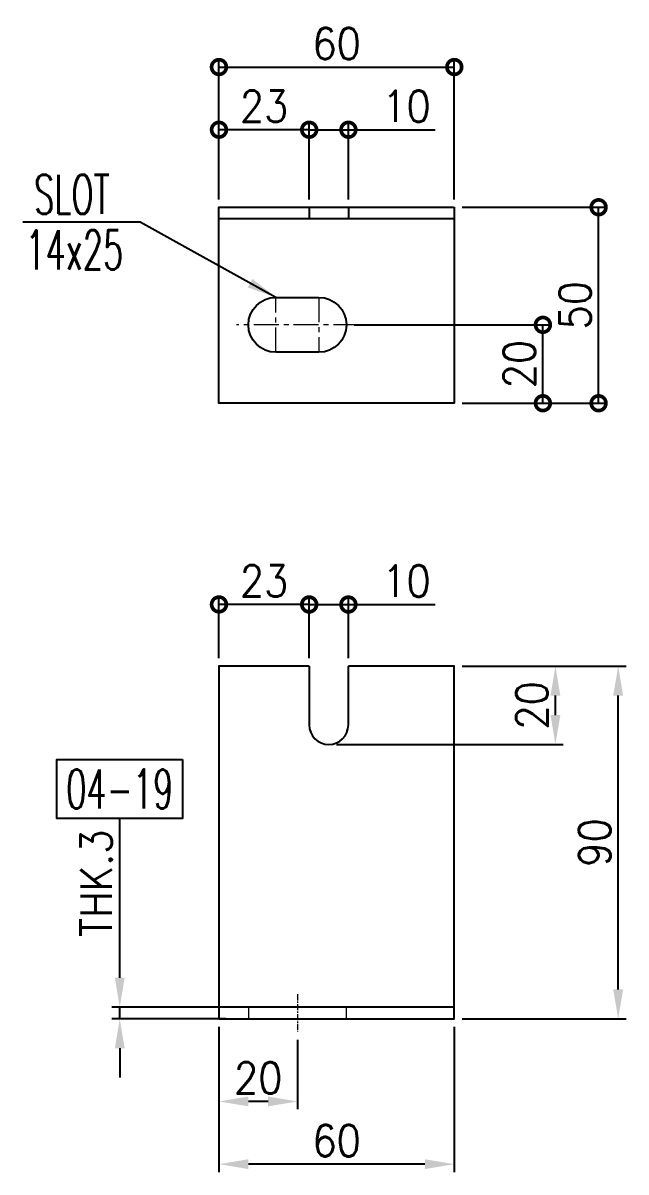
# Model space of a CAD drawing. Header units: inches. Extents: x -15980 to 45789, y -23276 to 2417.
# Drawn here: x 19261 to 20029, y -16323 to -14857 of the extents above; entities that cross this region are included whole.
import ezdxf
from ezdxf.enums import TextEntityAlignment as Align

# ---------------------------------------------------------------- set-up
doc = ezdxf.new("R2010")
doc.units = ezdxf.units.IN
doc.header["$MEASUREMENT"] = 0
doc.linetypes.add('CENTER', pattern=[50.8, 31.75, -6.35, 6.35, -6.35])
doc.linetypes.add('HIDDEN', pattern=[9.525, 6.35, -3.175])
for name, color, linetype, lineweight in [('Center line', 181, 'CENTER', 5), ('HIDDEN', 211, 'HIDDEN', 5), ('TEXT', 2, 'Continuous', 13)]:
    doc.layers.add(name, color=color, linetype=linetype, lineweight=lineweight)
doc.layers.add('dim', color=82, linetype='Continuous')
doc.styles.add('ROMANS', font='ROMANS.shx', dxfattribs={"width": 0.9, "bigfont": '@extfont2.shx'})
doc.dimstyles.new('5X25', dxfattribs={"dimscale": 25, "dimtxt": 1.6, "dimasz": 1.5, "dimexe": 0.4, "dimexo": 0.4, "dimgap": 0.4, "dimtad": 1, "dimlfac": 0.2, "dimdsep": 46, "dimtxsty": 'ROMANS', "dimcen": 0, "dimclrd": 256, "dimclre": 256, "dimclrt": 2, "dimadec": 0, "dimazin": 0, "dimtfac": 1, "dimtmove": 0, "dimatfit": 3, "dimfxl": 0.7, "dimlwd": -1, "dimlwe": -1, "dimarcsym": 1})

# ---------------------------------------------------------------- blocks, each defined once
blk = doc.blocks.new('A$C25e64056')
blk.add_lwpolyline([(11.56, 0, -1), (11.56, 14), (22.56, 14, -1), (22.56, 0)], format="xyb", close=True)
at = {"layer": 'Center line', "ltscale": 0.2}
for p, q in [((11.56, 0), (11.56, 14)), ((22.56, 14), (22.56, 0)), ((1.5, 7), (32.62, 7))]:
    blk.add_line(p, q, dxfattribs=at)
blk = doc.blocks.new('A$Cea60fde7')
for p, q in [((23, 50), (23, 47)), ((33, 50), (33, 47)), ((60, 47), (0, 47))]:
    blk.add_line(p, q)
blk.add_lwpolyline([(60, 50), (60, 0), (0, 0), (0, 50)], close=True)
at = {"rotation": 180}
blk.add_blockref('A$C25e64056', (37.06, 27), dxfattribs=at)
blk = doc.blocks.new('A$Ca2adf0ab')
for p, q in [((23, 93.31), (23, 78.31)), ((33, 78.31), (33, 93.31)), ((60, 6.31), (0, 6.31))]:
    blk.add_line(p, q)
blk.add_lwpolyline([(23, 93.31), (0, 93.31), (0, 3.31), (60, 3.31), (60, 93.31), (33, 93.31)])
blk.add_arc((28, 78.31), 5, 180, 0)
at = {"layer": 'Center line', "ltscale": 0.05}
blk.add_line((20, 9.62), (20, 0), dxfattribs=at)
at = {"layer": 'HIDDEN'}
for p, q in [((7.5, 6.31), (7.5, 3.31)), ((32.5, 3.31), (32.5, 6.31))]:
    blk.add_line(p, q, dxfattribs=at)
blk = doc.blocks.new('_DotSmall')
at = {"color": 0, "linetype": 'ByBlock', "const_width": 0.5}
blk.add_lwpolyline([(-0.0625, 0, 1), (0.0625, 0, 1)], format="xyb", close=True, dxfattribs=at)
blk = doc.blocks.new('*D640')
at = {"layer": 'Defpoints', "color": 0, "transparency": 16777216}
for p in [(19810.5, -15092.1), (19994.4, -15092.1), (19810.5, -15342.1)]:
    blk.add_point(p, dxfattribs=at)
at = {"layer": 'dim', "transparency": 16777216}
for p, q in [((19820.5, -15092.1), (20004.4, -15092.1)), ((19994.4, -15342.1), (19994.4, -15092.1)), ((19820.5, -15342.1), (20004.4, -15342.1))]:
    blk.add_line(p, q, dxfattribs=at)
at = {"layer": 'dim', "transparency": 16777216, "xscale": 37.5, "yscale": 37.5, "zscale": 37.5}
for p, rotation in [((19994.4, -15092.1), 90), ((19994.4, -15342.1), 270)]:
    blk.add_blockref('_DotSmall', p, dxfattribs=dict(at, rotation=rotation))
at = {"layer": 'dim', "color": 2, "transparency": 16777216, "insert": (19964.4, -15217.1), "char_height": 40, "attachment_point": 5, "rotation": 90, "style": 'ROMANS'}
blk.add_mtext('50', dxfattribs=at)
blk = doc.blocks.new('*D641')
at = {"layer": 'Defpoints', "color": 0, "transparency": 16777216}
for p in [(19673, -15242.1), (19923.4, -15242.1), (19810.5, -15342.1)]:
    blk.add_point(p, dxfattribs=at)
at = {"layer": 'dim', "transparency": 16777216}
for p, q in [((19683, -15242.1), (19933.4, -15242.1)), ((19923.4, -15342.1), (19923.4, -15242.1)), ((19820.5, -15342.1), (19933.4, -15342.1))]:
    blk.add_line(p, q, dxfattribs=at)
at = {"layer": 'dim', "transparency": 16777216, "xscale": 37.5, "yscale": 37.5, "zscale": 37.5}
for p, rotation in [((19923.4, -15242.1), 90), ((19923.4, -15342.1), 270)]:
    blk.add_blockref('_DotSmall', p, dxfattribs=dict(at, rotation=rotation))
at = {"layer": 'dim', "color": 2, "transparency": 16777216, "insert": (19893.4, -15292.1), "char_height": 40, "attachment_point": 5, "rotation": 90, "style": 'ROMANS'}
blk.add_mtext('20', dxfattribs=at)
blk = doc.blocks.new('*D692')
at = {"layer": 'Defpoints', "color": 0, "transparency": 16777216}
for p in [(19810.5, -14913.2), (19510.5, -15092.1), (19810.5, -15092.1)]:
    blk.add_point(p, dxfattribs=at)
at = {"layer": 'dim', "transparency": 16777216}
for p, q in [((19510.5, -15082.1), (19510.5, -14903.2)), ((19810.5, -15082.1), (19810.5, -14903.2)), ((19510.5, -14913.2), (19810.5, -14913.2))]:
    blk.add_line(p, q, dxfattribs=at)
at = {"layer": 'dim', "transparency": 16777216, "xscale": 37.5, "yscale": 37.5, "zscale": 37.5, "rotation": 180}
blk.add_blockref('_DotSmall', (19510.5, -14913.2), dxfattribs=at)
at = {"layer": 'dim', "transparency": 16777216, "xscale": 37.5, "yscale": 37.5, "zscale": 37.5}
blk.add_blockref('_DotSmall', (19810.5, -14913.2), dxfattribs=at)
at = {"layer": 'dim', "color": 2, "transparency": 16777216, "insert": (19660.5, -14883.2), "char_height": 40, "attachment_point": 5, "style": 'ROMANS'}
blk.add_mtext('60', dxfattribs=at)
blk = doc.blocks.new('*D693')
at = {"layer": 'Defpoints', "color": 0, "transparency": 16777216}
for p in [(19675.5, -14993.2), (19625.5, -15092.1), (19675.5, -15092.1)]:
    blk.add_point(p, dxfattribs=at)
at = {"layer": 'dim', "transparency": 16777216}
for p, q in [((19625.5, -15082.1), (19625.5, -14983.2)), ((19625.5, -14993.2), (19675.5, -14993.2)), ((19675.5, -15082.1), (19675.5, -14983.2)), ((19675.5, -14993.2), (19786.1, -14993.2))]:
    blk.add_line(p, q, dxfattribs=at)
at = {"layer": 'dim', "transparency": 16777216, "xscale": 37.5, "yscale": 37.5, "zscale": 37.5, "rotation": 180}
blk.add_blockref('_DotSmall', (19625.5, -14993.2), dxfattribs=at)
at = {"layer": 'dim', "transparency": 16777216, "xscale": 37.5, "yscale": 37.5, "zscale": 37.5}
blk.add_blockref('_DotSmall', (19675.5, -14993.2), dxfattribs=at)
at = {"layer": 'dim', "color": 2, "transparency": 16777216, "insert": (19749.5, -14963.2), "char_height": 40, "attachment_point": 5, "style": 'ROMANS'}
blk.add_mtext('10', dxfattribs=at)
blk = doc.blocks.new('*D642')
at = {"layer": 'Defpoints', "color": 0, "transparency": 16777216}
for p in [(19510.5, -14993.2), (19510.5, -15092.1), (19625.5, -15092.1)]:
    blk.add_point(p, dxfattribs=at)
at = {"layer": 'dim', "transparency": 16777216}
for p, q in [((19510.5, -15082.1), (19510.5, -14983.2)), ((19625.5, -14993.2), (19510.5, -14993.2)), ((19625.5, -15082.1), (19625.5, -14983.2))]:
    blk.add_line(p, q, dxfattribs=at)
at = {"layer": 'dim', "transparency": 16777216, "xscale": 37.5, "yscale": 37.5, "zscale": 37.5, "rotation": 180}
blk.add_blockref('_DotSmall', (19510.5, -14993.2), dxfattribs=at)
at = {"layer": 'dim', "transparency": 16777216, "xscale": 37.5, "yscale": 37.5, "zscale": 37.5}
blk.add_blockref('_DotSmall', (19625.5, -14993.2), dxfattribs=at)
at = {"layer": 'dim', "color": 2, "transparency": 16777216, "insert": (19568, -14963.2), "char_height": 40, "attachment_point": 5, "style": 'ROMANS'}
blk.add_mtext('23', dxfattribs=at)
blk = doc.blocks.new('*D694')
at = {"layer": 'Defpoints', "color": 0, "transparency": 16777216}
for p in [(19810.5, -15677.5), (20019.4, -15677.5), (19810.5, -16127.5)]:
    blk.add_point(p, dxfattribs=at)
at = {"layer": 'dim', "transparency": 16777216}
for p, q in [((19820.5, -15677.5), (20029.4, -15677.5)), ((20019.4, -16090), (20019.4, -15715)), ((19820.5, -16127.5), (20029.4, -16127.5))]:
    blk.add_line(p, q, dxfattribs=at)
for points in [[(20013.1, -15715), (20025.6, -15715), (20019.4, -15677.5)], [(20013.1, -16090), (20025.6, -16090), (20019.4, -16127.5)]]:
    blk.add_solid(points, dxfattribs=at)
at = {"layer": 'dim', "color": 2, "transparency": 16777216, "insert": (19989.4, -15902.5), "char_height": 40, "attachment_point": 5, "rotation": 90, "style": 'ROMANS'}
blk.add_mtext('90', dxfattribs=at)
blk = doc.blocks.new('*D695')
at = {"layer": 'Defpoints', "color": 0, "transparency": 16777216}
for p in [(19625.5, -15598.9), (19625.5, -15677.5), (19675.5, -15677.5)]:
    blk.add_point(p, dxfattribs=at)
at = {"layer": 'dim', "transparency": 16777216}
for p, q in [((19625.5, -15667.5), (19625.5, -15588.9)), ((19675.5, -15667.5), (19675.5, -15588.9)), ((19625.5, -15598.9), (19675.5, -15598.9)), ((19675.5, -15598.9), (19786.1, -15598.9))]:
    blk.add_line(p, q, dxfattribs=at)
at = {"layer": 'dim', "transparency": 16777216, "xscale": 37.5, "yscale": 37.5, "zscale": 37.5, "rotation": 180}
blk.add_blockref('_DotSmall', (19625.5, -15598.9), dxfattribs=at)
at = {"layer": 'dim', "transparency": 16777216, "xscale": 37.5, "yscale": 37.5, "zscale": 37.5}
blk.add_blockref('_DotSmall', (19675.5, -15598.9), dxfattribs=at)
at = {"layer": 'dim', "color": 2, "transparency": 16777216, "insert": (19749.5, -15568.9), "char_height": 40, "attachment_point": 5, "style": 'ROMANS'}
blk.add_mtext('10', dxfattribs=at)
blk = doc.blocks.new('*D696')
at = {"layer": 'Defpoints', "color": 0, "transparency": 16777216}
for p in [(19510.5, -15598.8), (19510.5, -15677.5), (19625.5, -15677.5)]:
    blk.add_point(p, dxfattribs=at)
at = {"layer": 'dim', "transparency": 16777216}
for p, q in [((19510.5, -15667.5), (19510.5, -15588.8)), ((19625.5, -15667.5), (19625.5, -15588.8)), ((19625.5, -15598.8), (19510.5, -15598.8))]:
    blk.add_line(p, q, dxfattribs=at)
at = {"layer": 'dim', "transparency": 16777216, "xscale": 37.5, "yscale": 37.5, "zscale": 37.5, "rotation": 180}
blk.add_blockref('_DotSmall', (19510.5, -15598.8), dxfattribs=at)
at = {"layer": 'dim', "transparency": 16777216, "xscale": 37.5, "yscale": 37.5, "zscale": 37.5}
blk.add_blockref('_DotSmall', (19625.5, -15598.8), dxfattribs=at)
at = {"layer": 'dim', "color": 2, "transparency": 16777216, "insert": (19568, -15568.8), "char_height": 40, "attachment_point": 5, "style": 'ROMANS'}
blk.add_mtext('23', dxfattribs=at)
blk = doc.blocks.new('*D643')
at = {"layer": 'Defpoints', "color": 0, "transparency": 16777216}
for p in [(19810.5, -15677.5), (19939.4, -15677.5), (19650.5, -15777.5)]:
    blk.add_point(p, dxfattribs=at)
at = {"layer": 'dim', "transparency": 16777216}
for p, q in [((19820.5, -15677.5), (19949.4, -15677.5)), ((19939.4, -15740), (19939.4, -15715)), ((19660.5, -15777.5), (19949.4, -15777.5))]:
    blk.add_line(p, q, dxfattribs=at)
for points in [[(19933.1, -15715), (19945.6, -15715), (19939.4, -15677.5)], [(19933.1, -15740), (19945.6, -15740), (19939.4, -15777.5)]]:
    blk.add_solid(points, dxfattribs=at)
at = {"layer": 'dim', "color": 2, "transparency": 16777216, "insert": (19909.4, -15727.5), "char_height": 40, "attachment_point": 5, "rotation": 90, "style": 'ROMANS'}
blk.add_mtext('20', dxfattribs=at)
blk = doc.blocks.new('*D697')
at = {"layer": 'Defpoints', "color": 0, "transparency": 16777216}
for p in [(19510.5, -16127.5), (19810.5, -16127.5), (19510.5, -16312.9)]:
    blk.add_point(p, dxfattribs=at)
at = {"layer": 'dim', "transparency": 16777216}
for p, q in [((19510.5, -16137.5), (19510.5, -16322.9)), ((19810.5, -16137.5), (19810.5, -16322.9)), ((19773, -16312.9), (19548, -16312.9))]:
    blk.add_line(p, q, dxfattribs=at)
for points in [[(19548, -16306.6), (19548, -16319.1), (19510.5, -16312.9)], [(19773, -16306.6), (19773, -16319.1), (19810.5, -16312.9)]]:
    blk.add_solid(points, dxfattribs=at)
at = {"layer": 'dim', "color": 2, "transparency": 16777216, "insert": (19660.5, -16282.9), "char_height": 40, "attachment_point": 5, "style": 'ROMANS'}
blk.add_mtext('60', dxfattribs=at)
blk = doc.blocks.new('*D698')
at = {"layer": 'Defpoints', "color": 0, "transparency": 16777216}
for p in [(19510.5, -16127.5), (19610.5, -16144.1), (19510.5, -16232.9)]:
    blk.add_point(p, dxfattribs=at)
at = {"layer": 'dim', "transparency": 16777216}
for p, q in [((19510.5, -16137.5), (19510.5, -16242.9)), ((19610.5, -16154.1), (19610.5, -16242.9)), ((19573, -16232.9), (19548, -16232.9))]:
    blk.add_line(p, q, dxfattribs=at)
for points in [[(19548, -16226.6), (19548, -16239.1), (19510.5, -16232.9)], [(19573, -16226.6), (19573, -16239.1), (19610.5, -16232.9)]]:
    blk.add_solid(points, dxfattribs=at)
at = {"layer": 'dim', "color": 2, "transparency": 16777216, "insert": (19560.5, -16202.9), "char_height": 40, "attachment_point": 5, "style": 'ROMANS'}
blk.add_mtext('20', dxfattribs=at)
blk = doc.blocks.new('*D699')
at = {"layer": 'Defpoints', "color": 0, "transparency": 16777216}
for p in [(19384, -16112.5), (19529.4, -16112.5), (19529.4, -16127.5)]:
    blk.add_point(p, dxfattribs=at)
at = {"layer": 'dim', "transparency": 16777216}
for p, q in [((19384, -16075), (19384, -15871.8)), ((19519.4, -16112.5), (19374, -16112.5)), ((19384, -16127.5), (19384, -16112.5)), ((19519.4, -16127.5), (19374, -16127.5)), ((19384, -16165), (19384, -16202.5))]:
    blk.add_line(p, q, dxfattribs=at)
for points in [[(19377.8, -16075), (19390.3, -16075), (19384, -16112.5)], [(19377.8, -16165), (19390.3, -16165), (19384, -16127.5)]]:
    blk.add_solid(points, dxfattribs=at)
at = {"layer": 'dim', "color": 2, "transparency": 16777216, "insert": (19354, -15954.6), "char_height": 40, "attachment_point": 5, "rotation": 90, "style": 'ROMANS'}
blk.add_mtext('THK.3', dxfattribs=at)

msp = doc.modelspace()

# ---------------------------------------------------------------- linework, layer by layer
at = {"layer": 'dim'}
msp.add_lwpolyline([(19464.004, -15796.786), (19464.004, -15871.786), (19304.004, -15871.786), (19304.004, -15796.786)], close=True, dxfattribs=at)

# ---------------------------------------------------------------- block references
at = {"xscale": 5, "yscale": 5, "zscale": 5}
for name, p in [('A$Cea60fde7', (19510.459, -15342.062)), ('A$Ca2adf0ab', (19510.459, -16144.055))]:
    msp.add_blockref(name, p, dxfattribs=at)

# ---------------------------------------------------------------- texts
at = {"layer": 'TEXT', "ltscale": 0.5, "style": 'ROMANS', "width": 0.6}
for s, p in [('SLOT', (19274.872, -15100.612)), ('14x25', (19263.706, -15171.513))]:
    msp.add_text(s, height=50, dxfattribs=at).set_placement(p)
msp.add_text('04-19', height=50, rotation=359.999944, dxfattribs=at).set_placement((19384.004, -15834.286), align=Align.MIDDLE_CENTER)

# ---------------------------------------------------------------- dimensions: what is measured, and where the dimension line sits
at = {"layer": 'dim'}
for base, p1, p2, angle, override, picture, middle in [((19810.459, -14913.24), (19510.459, -15092.062), (19810.459, -15092.062), 180, {"dimblk1": 'DotSmall', "dimblk2": 'DotSmall', "dimsah": 1, "dimtmove": 0}, '*D692', (19660.459, -14913.24)), ((20019.353, -15677.5), (19810.459, -16127.5), (19810.459, -15677.5), 90, {"dimtmove": 0}, '*D694', (20019.353, -15902.5))]:
    dim = msp.add_linear_dim(base=base, p1=p1, p2=p2, angle=angle, dimstyle='5X25', override=override, dxfattribs=at)
    dim.commit()
    dim.dimension.update_dxf_attribs({"geometry": picture, "text_midpoint": middle, "dimtype": 160})
for base, p1, p2, angle, override, picture, middle in [((19510.459, -14993.24), (19625.459, -15092.062), (19510.459, -15092.062), 180, {"dimblk1": 'DotSmall', "dimblk2": 'DotSmall', "dimsah": 1}, '*D642', (19567.959, -14963.24)), ((19675.459, -14993.24), (19625.459, -15092.062), (19675.459, -15092.062), 180, {"dimblk1": 'DotSmall', "dimblk2": 'DotSmall', "dimsah": 1, "dimtmove": 0}, '*D693', (19749.531, -14963.24)), ((19994.431, -15092.062), (19810.459, -15342.062), (19810.459, -15092.062), 90, {"dimblk1": 'DotSmall', "dimblk2": 'DotSmall', "dimsah": 1}, '*D640', (19964.431, -15217.062)), ((19923.412, -15242.062), (19810.459, -15342.062), (19672.959, -15242.062), 90, {"dimblk1": 'DotSmall', "dimblk2": 'DotSmall', "dimsah": 1}, '*D641', (19893.412, -15292.062)), ((19939.353, -15677.5), (19650.459, -15777.5), (19810.459, -15677.5), 90, {"dimtmove": 0}, '*D643', (19909.353, -15727.5))]:
    dim = msp.add_linear_dim(base=base, p1=p1, p2=p2, angle=angle, dimstyle='5X25', override=override, dxfattribs=at)
    dim.commit()
    dim.dimension.update_dxf_attribs({"geometry": picture, "text_midpoint": middle})
for base, p1, p2, override, picture, middle in [((19510.459, -15598.814), (19625.459, -15677.5), (19510.459, -15677.5), {"dimblk1": 'DotSmall', "dimblk2": 'DotSmall', "dimsah": 1}, '*D696', (19567.959, -15568.814)), ((19510.459, -16232.894), (19610.459, -16144.055), (19510.459, -16127.5), {"dimtmove": 0}, '*D698', (19560.459, -16202.894))]:
    dim = msp.add_linear_dim(base=base, p1=p1, p2=p2, dimstyle='5X25', override=override, dxfattribs=at)
    dim.commit()
    dim.dimension.update_dxf_attribs({"geometry": picture, "text_midpoint": middle})
for base, p1, p2, override, picture, middle in [((19625.459, -15598.899), (19675.459, -15677.5), (19625.459, -15677.5), {"dimblk1": 'DotSmall', "dimblk2": 'DotSmall', "dimsah": 1}, '*D695', (19749.531, -15598.899)), ((19510.459, -16312.894), (19810.459, -16127.5), (19510.459, -16127.5), {"dimtmove": 0}, '*D697', (19660.459, -16312.894))]:
    dim = msp.add_linear_dim(base=base, p1=p1, p2=p2, dimstyle='5X25', override=override, dxfattribs=at)
    dim.commit()
    dim.dimension.update_dxf_attribs({"geometry": picture, "text_midpoint": middle, "dimtype": 160})
dim = msp.add_linear_dim(base=(19384.004, -16112.5), p1=(19529.377, -16127.5), p2=(19529.377, -16112.5), angle=90, text='THK.<>', dimstyle='5X25', dxfattribs=at)
dim.commit()
dim.dimension.update_dxf_attribs({"geometry": '*D699', "text_midpoint": (19354.004, -15954.643)})

# ---------------------------------------------------------------- leaders
msp.add_leader([(19582.959, -15207.062), (19409.86, -15111.063), (19260.677, -15111.063)], dimstyle='5X25', dxfattribs=at)

doc.saveas('drawing.dxf')
